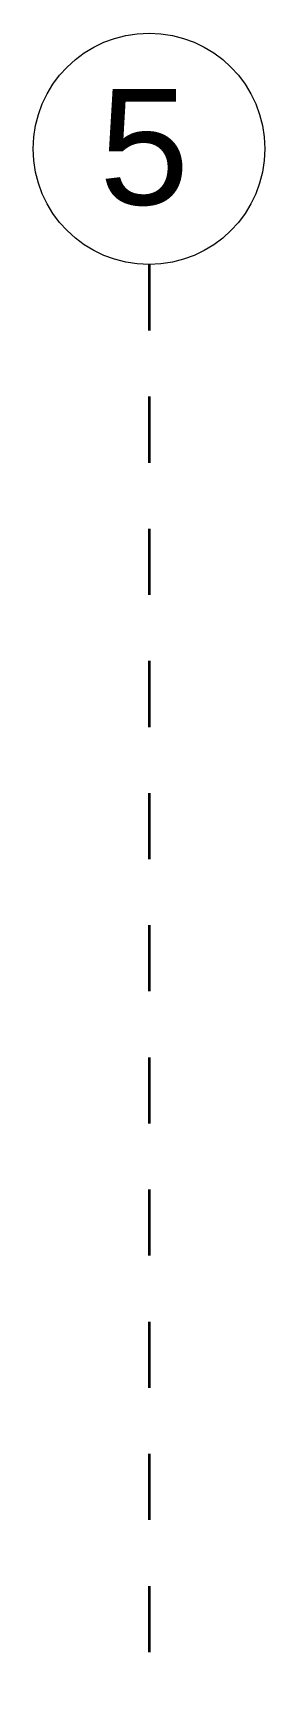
# Model space of a CAD drawing. Header units: metres. Extents: x 3.2 to 50, y 58.8 to 100.4.
# Drawn here: x 7.748 to 8.098, y 88.266 to 90.773 of the extents above; entities that cross this region are included whole.
import ezdxf

# ---------------------------------------------------------------- set-up
doc = ezdxf.new("R2010")
doc.units = ezdxf.units.M
doc.linetypes.add('Strich Punkt Mittel', pattern=[0.015875, 0.00635, -0.004763, 0, -0.004763])
doc.layers.add('A_Beschriftung_', color=7, linetype='Continuous', lineweight=9)
doc.layers.add('A_Raster_', color=1, linetype='Continuous', lineweight=9)
doc.styles.add('Arial_1', font='arial.ttf', dxfattribs={"height": 0.175})

# ---------------------------------------------------------------- blocks, each defined once
blk = doc.blocks.new('Raster - BS_Achse-112124-263_PP_01OG_BT1')
at = {"layer": 'A_Beschriftung_'}
blk.add_circle((0, 0), 0.0035, dxfattribs=at)

msp = doc.modelspace()

# ---------------------------------------------------------------- linework, layer by layer
at = {"layer": 'A_Raster_', "linetype": 'Strich Punkt Mittel', "lineweight": 35}
msp.add_line((7.9227, 90.4228), (7.9227, 67.8471), dxfattribs=at)

# ---------------------------------------------------------------- block references
at = {"layer": 'A_Beschriftung_', "xscale": 49.99999999999998, "yscale": 49.99999999999998, "zscale": 49.99999999999998, "rotation": 180}
msp.add_blockref('Raster - BS_Achse-112124-263_PP_01OG_BT1', (7.9227, 90.5978), dxfattribs=at)

# ---------------------------------------------------------------- texts
at = {"layer": 'A_Beschriftung_', "insert": (7.8474, 90.6882), "char_height": 0.175, "width": 0.168354, "attachment_point": 1, "style": 'Arial_1'}
msp.add_mtext('5', dxfattribs=at)

doc.saveas('drawing.dxf')
